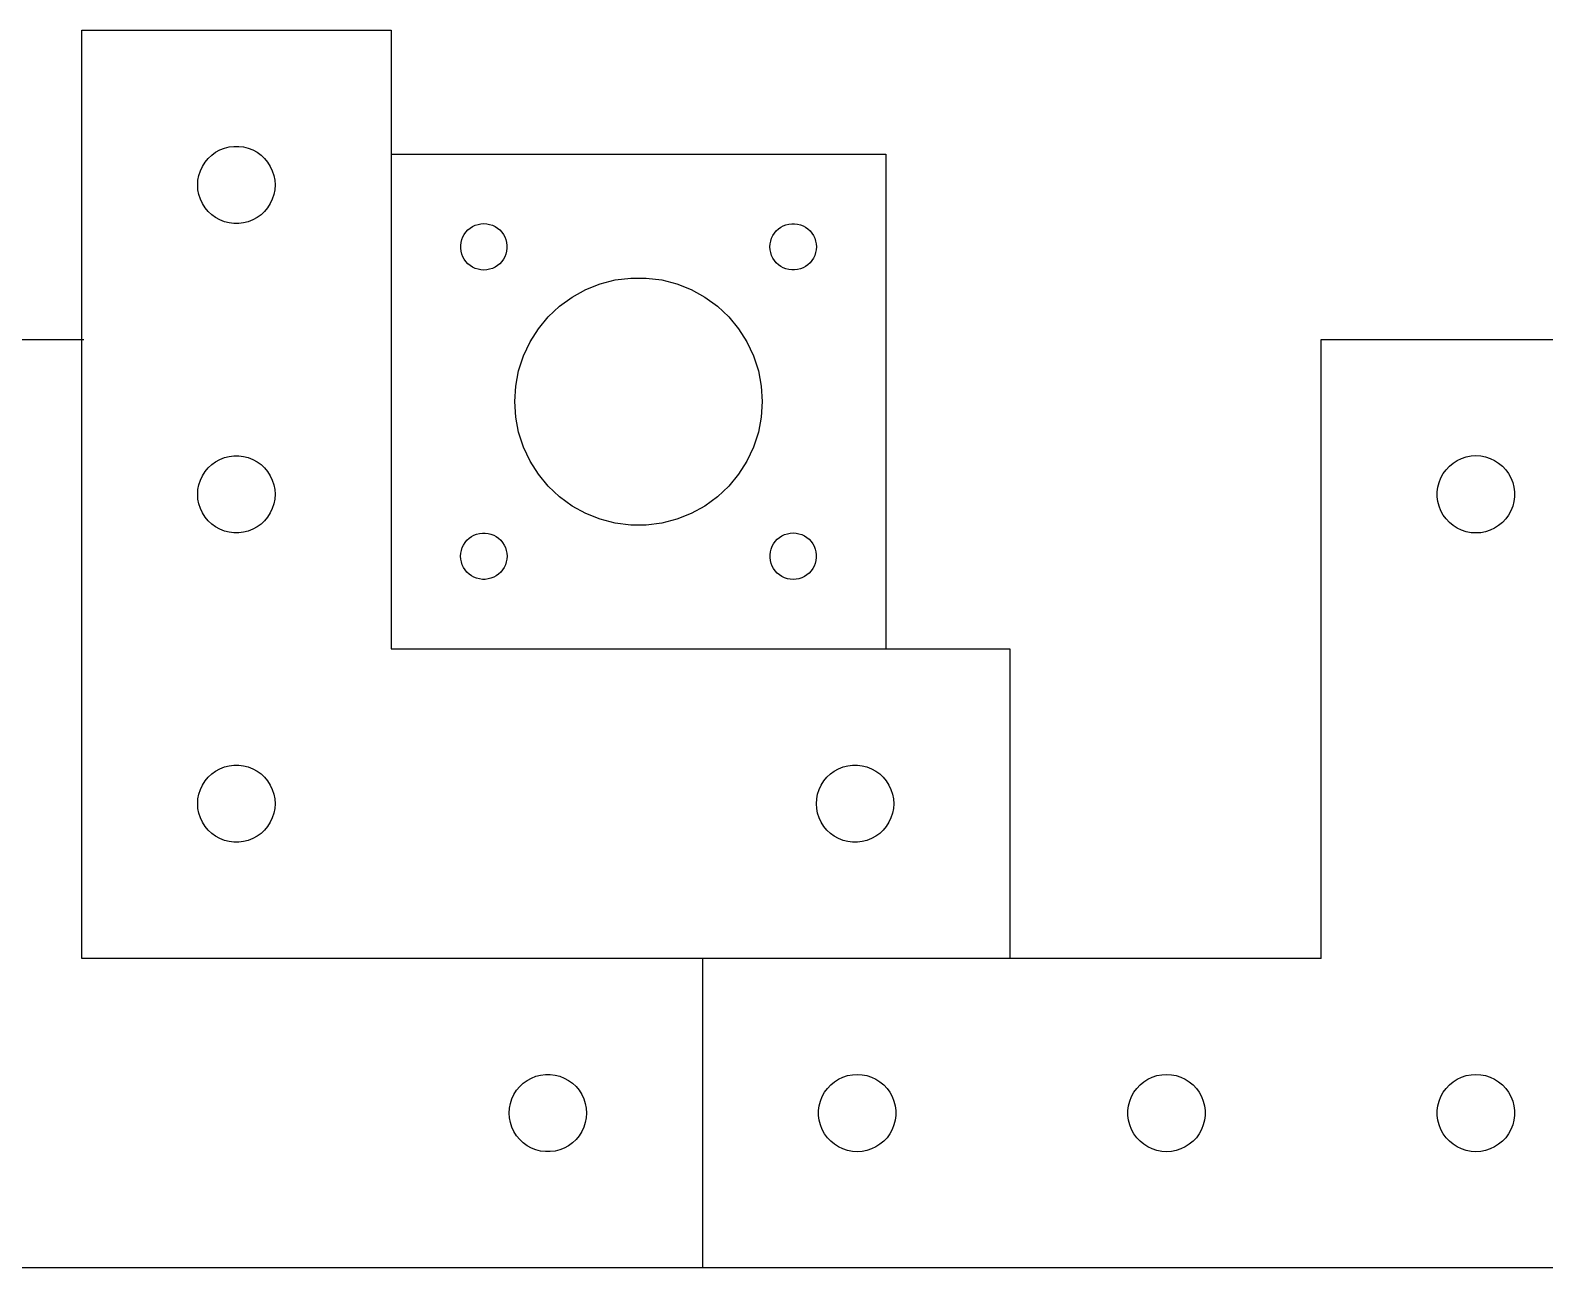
# Model space of a CAD drawing. Extents: x 0 to 499, y -2 to 80.
# Drawn here: x 137 to 234.9, y 0.1 to 80.1 of the extents above; entities that cross this region are included whole.
import ezdxf

# ---------------------------------------------------------------- set-up
doc = ezdxf.new("R2010")
doc.units = 0
doc.layers.add('LAYER_1', color=7, linetype='CONTINUOUS')

msp = doc.modelspace()

# ---------------------------------------------------------------- linework, layer by layer
at = {"layer": 'LAYER_1', "color": 7}
for p, q in [((140.282219, 20.141113), (140.282219, 80.141111)), ((140.282219, 80.141111), (160.282219, 80.141111)), ((160.282219, 80.141111), (160.282219, 40.141112)), ((149.218219, 72.403111), (149.509219, 72.51911)), ((149.509219, 72.51911), (149.814219, 72.597111)), ((149.814219, 72.597111), (150.125219, 72.636111)), ((150.125219, 72.636111), (150.439219, 72.636111)), ((150.439219, 72.636111), (150.750219, 72.597111)), ((150.750219, 72.597111), (151.055219, 72.51911)), ((151.055219, 72.51911), (151.346219, 72.403111)), ((148.091219, 71.345111), (148.259219, 71.610112)), ((148.259219, 71.610112), (148.460219, 71.852112)), ((148.460219, 71.852112), (148.688219, 72.067111)), ((148.688219, 72.067111), (148.942219, 72.252111)), ((148.942219, 72.252111), (149.218219, 72.403111)), ((151.346219, 72.403111), (151.622219, 72.252111)), ((151.622219, 72.252111), (151.876219, 72.067111)), ((151.876219, 72.067111), (152.104219, 71.852112)), ((152.104219, 71.852112), (152.305219, 71.610112)), ((152.305219, 71.610112), (152.473219, 71.345111)), ((160.282217, 72.141107), (192.282217, 72.141107)), ((192.282217, 72.141107), (192.282217, 40.141111)), ((147.802219, 70.45411), (147.861219, 70.763112)), ((147.861219, 70.763112), (147.958219, 71.061111)), ((147.958219, 71.061111), (148.091219, 71.345111)), ((152.473219, 71.345111), (152.606219, 71.061111)), ((152.606219, 71.061111), (152.703219, 70.763112)), ((152.703219, 70.763112), (152.762219, 70.45411)), ((147.802219, 69.82811), (147.782218, 70.141111)), ((147.782219, 70.141111), (147.80222, 70.45411)), ((147.861219, 69.51911), (147.802219, 69.82811)), ((147.958219, 69.221112), (147.861219, 69.51911)), ((152.703219, 69.51911), (152.606219, 69.221112)), ((152.762219, 69.82811), (152.703219, 69.51911)), ((152.782219, 70.141111), (152.762218, 69.82811)), ((152.762219, 70.45411), (152.78222, 70.141111)), ((148.091219, 68.937112), (147.958219, 69.221112)), ((148.259219, 68.672111), (148.091219, 68.937112)), ((148.460219, 68.430111), (148.259219, 68.672111)), ((152.305219, 68.672111), (152.104219, 68.430111)), ((152.473219, 68.937112), (152.305219, 68.672111)), ((152.606219, 69.221112), (152.473219, 68.937112)), ((148.688219, 68.215111), (148.460219, 68.430111)), ((148.942219, 68.030112), (148.688219, 68.215111)), ((149.218219, 67.879111), (148.942219, 68.030112)), ((149.509219, 67.763112), (149.218219, 67.879111)), ((149.814219, 67.685112), (149.509219, 67.763112)), ((150.125219, 67.646112), (149.814219, 67.685112)), ((150.439219, 67.646112), (150.125219, 67.646112)), ((150.750219, 67.685112), (150.439219, 67.646112)), ((151.055219, 67.763112), (150.750219, 67.685112)), ((151.346219, 67.879111), (151.055219, 67.763112)), ((151.622219, 68.030112), (151.346219, 67.879111)), ((151.876219, 68.215111), (151.622219, 68.030112)), ((152.104219, 68.430111), (151.876219, 68.215111)), ((165.730217, 67.536112), (165.909217, 67.594109)), ((165.909217, 67.594109), (166.094217, 67.629104)), ((166.094217, 67.629104), (166.282217, 67.64124)), ((166.282217, 67.641099), (166.470217, 67.628963)), ((166.470217, 67.629104), (166.655217, 67.594109)), ((166.655217, 67.594109), (166.834217, 67.536112)), ((185.643217, 67.498097), (185.818217, 67.568116)), ((185.818217, 67.568116), (186.001217, 67.614118)), ((186.001217, 67.614118), (186.188217, 67.638107)), ((186.188217, 67.638107), (186.376217, 67.638107)), ((186.376217, 67.638107), (186.563217, 67.614118)), ((186.563217, 67.614118), (186.746217, 67.568116)), ((186.746217, 67.568116), (186.921217, 67.498097)), ((164.809217, 66.422096), (164.855217, 66.605117)), ((164.855217, 66.605117), (164.925217, 66.780095)), ((164.925217, 66.780095), (165.016217, 66.945111)), ((165.016217, 66.945111), (165.126217, 67.097115)), ((165.126217, 67.097115), (165.255217, 67.234106)), ((165.255217, 67.234106), (165.400217, 67.355095)), ((165.400217, 67.355095), (165.559217, 67.455114)), ((165.559217, 67.455114), (165.730217, 67.536112)), ((166.834217, 67.536112), (167.005217, 67.455114)), ((167.005217, 67.455114), (167.164217, 67.355095)), ((167.164217, 67.355095), (167.309217, 67.234106)), ((167.309217, 67.234106), (167.438217, 67.097115)), ((167.438217, 67.097115), (167.548217, 66.945111)), ((167.548217, 66.945111), (167.639217, 66.780095)), ((167.639217, 66.780095), (167.709217, 66.605117)), ((167.709217, 66.605117), (167.755217, 66.422096)), ((184.829217, 66.514101), (184.887217, 66.693114)), ((184.887217, 66.693114), (184.968217, 66.864113)), ((184.968217, 66.864113), (185.068217, 67.023117)), ((185.068217, 67.023117), (185.189217, 67.168094)), ((185.189217, 67.168094), (185.326217, 67.297098)), ((185.326217, 67.297098), (185.478217, 67.407108)), ((185.478217, 67.407108), (185.643217, 67.498097)), ((186.921217, 67.498097), (187.086217, 67.407108)), ((187.086217, 67.407108), (187.238217, 67.297098)), ((187.238217, 67.297098), (187.375217, 67.168094)), ((187.375217, 67.168094), (187.496217, 67.023117)), ((187.496217, 67.023117), (187.596217, 66.864113)), ((187.596217, 66.864113), (187.677217, 66.693114)), ((187.677217, 66.693114), (187.735217, 66.514101)), ((164.785217, 66.235096), (164.809217, 66.422096)), ((164.785217, 66.047108), (164.785217, 66.235096)), ((164.809217, 65.860107), (164.785217, 66.047108)), ((164.855217, 65.677114), (164.809217, 65.860107)), ((164.925217, 65.502108), (164.855217, 65.677114)), ((167.709217, 65.677114), (167.639217, 65.502108)), ((167.755217, 65.860107), (167.709217, 65.677114)), ((167.755217, 66.422096), (167.779217, 66.235096)), ((167.779217, 66.047108), (167.755217, 65.860107)), ((167.779217, 66.235096), (167.779217, 66.047108)), ((184.782217, 66.141116), (184.794217, 66.329104)), ((184.794217, 65.953099), (184.782217, 66.141116)), ((184.794217, 66.329104), (184.829217, 66.514101)), ((184.829217, 65.768103), (184.794217, 65.953099)), ((184.887217, 65.589117), (184.829217, 65.768103)), ((187.735217, 65.768103), (187.677217, 65.589117)), ((187.735217, 66.514101), (187.770217, 66.329104)), ((187.770217, 65.953099), (187.735217, 65.768103)), ((187.770217, 66.329104), (187.782217, 66.141116)), ((187.782217, 66.141116), (187.770217, 65.953099)), ((165.016217, 65.337093), (164.925217, 65.502108)), ((165.126217, 65.185116), (165.016217, 65.337093)), ((165.255217, 65.048097), (165.126217, 65.185116)), ((165.400217, 64.927109), (165.255217, 65.048097)), ((165.559217, 64.827117), (165.400217, 64.927109)), ((165.730217, 64.74612), (165.559217, 64.827117)), ((165.909217, 64.688095), (165.730217, 64.74612)), ((166.094217, 64.653099), (165.909217, 64.688095)), ((166.282217, 64.641105), (166.094217, 64.65324)), ((166.470217, 64.653099), (166.282217, 64.640964)), ((166.655217, 64.688095), (166.470217, 64.653099)), ((166.834217, 64.74612), (166.655217, 64.688095)), ((167.005217, 64.827117), (166.834217, 64.74612)), ((167.164217, 64.927109), (167.005217, 64.827117)), ((167.309217, 65.048097), (167.164217, 64.927109)), ((167.438217, 65.185116), (167.309217, 65.048097)), ((167.548217, 65.337093), (167.438217, 65.185116)), ((167.639217, 65.502108), (167.548217, 65.337093)), ((184.968217, 65.418119), (184.887217, 65.589117)), ((185.068217, 65.259115), (184.968217, 65.418119)), ((185.189217, 65.114109), (185.068217, 65.259115)), ((185.326217, 64.985105), (185.189217, 65.114109)), ((185.478217, 64.875095), (185.326217, 64.985105)), ((185.643217, 64.784107), (185.478217, 64.875095)), ((185.818217, 64.714116), (185.643217, 64.784107)), ((186.001217, 64.668113), (185.818217, 64.714116)), ((186.188217, 64.644096), (186.001217, 64.668085)), ((186.376217, 64.644096), (186.188217, 64.644096)), ((186.563217, 64.668113), (186.376217, 64.644125)), ((186.746217, 64.714116), (186.563217, 64.668113)), ((186.921217, 64.784107), (186.746217, 64.714116)), ((187.086217, 64.875095), (186.921217, 64.784107)), ((187.238217, 64.985105), (187.086217, 64.875095)), ((187.375217, 65.114109), (187.238217, 64.985105)), ((187.496217, 65.259115), (187.375217, 65.114109)), ((187.596217, 65.418119), (187.496217, 65.259115)), ((187.677217, 65.589117), (187.596217, 65.418119)), ((172.876217, 63.380108), (173.810217, 63.749113)), ((173.810217, 63.749113), (174.783217, 63.999106)), ((174.783217, 63.999106), (175.780217, 64.125118)), ((175.780217, 64.125118), (176.784217, 64.125118)), ((176.784217, 64.125118), (177.781217, 63.999106)), ((177.781217, 63.999106), (178.754217, 63.749113)), ((178.754217, 63.749113), (179.688217, 63.380108)), ((171.183217, 62.305095), (171.995217, 62.896097)), ((171.995217, 62.896097), (172.876217, 63.380108)), ((179.688217, 63.380108), (180.569217, 62.896097)), ((180.569217, 62.896097), (181.381217, 62.305095)), ((170.450217, 61.617094), (171.183217, 62.305095)), ((181.381217, 62.305095), (182.114217, 61.617094)), ((169.272217, 59.995106), (169.810217, 60.843099)), ((169.810217, 60.843099), (170.450217, 61.617094)), ((182.114217, 61.617094), (182.754217, 60.843099)), ((182.754217, 60.843099), (183.292217, 59.995106)), ((100.141109, 60.141111), (140.42333, 60.141111)), ((168.844217, 59.086097), (169.272217, 59.995106)), ((183.292217, 59.995106), (183.720217, 59.086097)), ((220.423328, 20.141113), (220.423328, 60.141111)), ((220.423328, 60.141111), (240.423327, 60.141111)), ((168.533217, 58.131113), (168.844217, 59.086097)), ((183.720217, 59.086097), (184.031217, 58.131113)), ((168.345217, 57.144097), (168.533217, 58.131113)), ((184.031217, 58.131113), (184.219217, 57.144097)), ((168.282217, 56.141108), (168.345217, 57.144097)), ((184.219217, 57.144097), (184.282217, 56.141108)), ((168.345217, 55.138118), (168.282217, 56.141108)), ((184.282217, 56.141108), (184.219217, 55.138118)), ((168.533217, 54.151102), (168.345217, 55.138118)), ((184.219217, 55.138118), (184.031217, 54.151102)), ((168.844217, 53.196119), (168.533217, 54.151102)), ((184.031217, 54.151102), (183.720217, 53.196119)), ((169.272217, 52.287109), (168.844217, 53.196119)), ((183.720217, 53.196119), (183.292217, 52.287109)), ((148.460219, 51.852112), (148.688219, 52.067112)), ((148.688219, 52.067112), (148.942219, 52.252111)), ((148.942219, 52.252111), (149.218219, 52.403112)), ((149.218219, 52.403112), (149.509219, 52.519111)), ((149.509219, 52.519111), (149.814219, 52.597111)), ((149.814219, 52.597111), (150.125219, 52.636111)), ((150.125219, 52.636111), (150.439219, 52.636111)), ((150.439219, 52.636111), (150.750219, 52.597111)), ((150.750219, 52.597111), (151.055219, 52.519111)), ((151.055219, 52.519111), (151.346219, 52.403112)), ((151.346219, 52.403112), (151.622219, 52.252111)), ((151.622219, 52.252111), (151.876219, 52.067112)), ((151.876219, 52.067112), (152.104219, 51.852112)), ((169.810217, 51.439116), (169.272217, 52.287109)), ((183.292217, 52.287109), (182.754217, 51.439116)), ((228.497322, 51.735114), (228.712319, 51.963112)), ((228.712319, 51.963112), (228.954324, 52.164111)), ((228.954324, 52.164111), (229.219331, 52.332112)), ((229.219331, 52.332112), (229.503331, 52.465112)), ((229.503331, 52.465112), (229.80133, 52.562112)), ((229.80133, 52.562112), (230.110335, 52.621114)), ((230.110335, 52.621114), (230.423319, 52.641123)), ((230.423319, 52.641112), (230.736332, 52.621102)), ((230.736332, 52.621114), (231.045337, 52.562112)), ((231.045337, 52.562112), (231.343335, 52.465112)), ((231.343335, 52.465112), (231.627336, 52.332112)), ((231.627336, 52.332112), (231.892342, 52.164111)), ((231.892342, 52.164111), (232.13432, 51.963112)), ((232.13432, 51.963112), (232.349317, 51.735114)), ((147.861219, 50.763113), (147.958219, 51.061111)), ((147.958219, 51.061111), (148.091219, 51.345111)), ((148.091219, 51.345111), (148.259219, 51.610112)), ((148.259219, 51.610112), (148.460219, 51.852112)), ((152.104219, 51.852112), (152.305219, 51.610112)), ((152.305219, 51.610112), (152.473219, 51.345111)), ((152.473219, 51.345111), (152.606219, 51.061111)), ((152.606219, 51.061111), (152.703219, 50.763113)), ((170.450217, 50.665093), (169.810217, 51.439116)), ((182.754217, 51.439116), (182.114217, 50.665093)), ((228.045315, 50.914112), (228.161336, 51.205112)), ((228.161336, 51.205112), (228.312325, 51.481114)), ((228.312325, 51.481114), (228.497322, 51.735114)), ((232.349317, 51.735114), (232.534341, 51.481114)), ((232.534341, 51.481114), (232.68533, 51.205112)), ((232.68533, 51.205112), (232.801324, 50.914112)), ((147.802219, 49.82811), (147.782218, 50.141112)), ((147.782219, 50.141112), (147.80222, 50.45411)), ((147.802219, 50.45411), (147.861219, 50.763113)), ((152.703219, 50.763113), (152.762219, 50.45411)), ((152.782219, 50.141112), (152.762218, 49.82811)), ((152.762219, 50.45411), (152.78222, 50.141112)), ((171.183217, 49.977092), (170.450217, 50.665093)), ((171.995217, 49.386119), (171.183217, 49.977092)), ((181.381217, 49.977092), (180.569217, 49.386119)), ((182.114217, 50.665093), (181.381217, 49.977092)), ((227.928334, 50.298111), (227.967337, 50.609112)), ((227.928334, 49.984111), (227.928334, 50.298111)), ((227.967337, 49.673113), (227.928334, 49.984111)), ((227.967337, 50.609112), (228.045315, 50.914112)), ((232.801324, 50.914112), (232.87933, 50.609112)), ((232.87933, 50.609112), (232.918333, 50.298111)), ((232.918333, 49.984111), (232.87933, 49.673113)), ((232.918333, 50.298111), (232.918333, 49.984111)), ((147.861219, 49.519111), (147.802219, 49.82811)), ((147.958219, 49.22111), (147.861219, 49.519111)), ((148.091219, 48.937112), (147.958219, 49.22111)), ((152.606219, 49.22111), (152.473219, 48.937112)), ((152.703219, 49.519111), (152.606219, 49.22111)), ((152.762219, 49.82811), (152.703219, 49.519111)), ((172.876217, 48.902108), (171.995217, 49.386119)), ((180.569217, 49.386119), (179.688217, 48.902108)), ((228.045315, 49.368113), (227.967337, 49.673113)), ((228.161336, 49.077114), (228.045315, 49.368113)), ((228.312325, 48.801112), (228.161336, 49.077114)), ((232.68533, 49.077114), (232.534341, 48.801112)), ((232.801324, 49.368113), (232.68533, 49.077114)), ((232.87933, 49.673113), (232.801324, 49.368113)), ((148.259219, 48.672111), (148.091219, 48.937112)), ((148.460219, 48.430111), (148.259219, 48.672111)), ((148.688219, 48.215112), (148.460219, 48.430111)), ((148.942219, 48.030112), (148.688219, 48.215112)), ((149.218219, 47.879112), (148.942219, 48.030112)), ((151.622219, 48.030112), (151.346219, 47.879112)), ((151.876219, 48.215112), (151.622219, 48.030112)), ((152.104219, 48.430111), (151.876219, 48.215112)), ((152.305219, 48.672111), (152.104219, 48.430111)), ((152.473219, 48.937112), (152.305219, 48.672111)), ((173.810217, 48.533102), (172.876217, 48.902108)), ((174.783217, 48.28311), (173.810217, 48.533102)), ((175.780217, 48.157097), (174.783217, 48.28311)), ((176.784217, 48.157097), (175.780217, 48.157097)), ((177.781217, 48.28311), (176.784217, 48.157097)), ((178.754217, 48.533102), (177.781217, 48.28311)), ((179.688217, 48.902108), (178.754217, 48.533102)), ((228.497322, 48.547112), (228.312325, 48.801112)), ((228.712319, 48.319113), (228.497322, 48.547112)), ((228.954324, 48.118111), (228.712319, 48.319113)), ((229.219331, 47.950113), (228.954324, 48.118111)), ((231.892342, 48.118111), (231.627336, 47.950113)), ((232.13432, 48.319113), (231.892342, 48.118111)), ((232.349317, 48.547112), (232.13432, 48.319113)), ((232.534341, 48.801112), (232.349317, 48.547112)), ((149.509219, 47.76311), (149.218219, 47.879112)), ((149.814219, 47.685112), (149.509219, 47.76311)), ((150.125219, 47.646112), (149.814219, 47.685112)), ((150.439219, 47.646112), (150.125219, 47.646112)), ((150.750219, 47.685112), (150.439219, 47.646112)), ((151.055219, 47.76311), (150.750219, 47.685112)), ((151.346219, 47.879112), (151.055219, 47.76311)), ((164.968217, 46.864096), (165.068217, 47.0231)), ((165.068217, 47.0231), (165.189217, 47.168106)), ((165.189217, 47.168106), (165.326217, 47.29711)), ((165.326217, 47.29711), (165.478217, 47.40712)), ((165.478217, 47.40712), (165.643217, 47.498109)), ((165.643217, 47.498109), (165.818217, 47.5681)), ((165.818217, 47.5681), (166.001217, 47.614102)), ((166.001217, 47.614102), (166.188217, 47.638091)), ((166.188217, 47.638119), (166.376217, 47.638119)), ((166.376217, 47.638119), (166.563217, 47.61413)), ((166.563217, 47.614102), (166.746217, 47.5681)), ((166.746217, 47.5681), (166.921217, 47.498109)), ((166.921217, 47.498109), (167.086217, 47.40712)), ((167.086217, 47.40712), (167.238217, 47.29711)), ((167.238217, 47.29711), (167.375217, 47.168106)), ((167.375217, 47.168106), (167.496217, 47.0231)), ((167.496217, 47.0231), (167.596217, 46.864096)), ((185.016217, 46.945094), (185.126217, 47.097099)), ((185.126217, 47.097099), (185.255217, 47.234118)), ((185.255217, 47.234118), (185.400217, 47.355107)), ((185.400217, 47.355107), (185.559217, 47.455098)), ((185.559217, 47.455098), (185.730217, 47.536096)), ((185.730217, 47.536096), (185.909217, 47.594092)), ((185.909217, 47.594092), (186.094217, 47.629116)), ((186.094217, 47.629116), (186.282217, 47.641252)), ((186.282217, 47.641111), (186.470217, 47.628975)), ((186.470217, 47.629116), (186.655217, 47.594092)), ((186.655217, 47.594092), (186.834217, 47.536096)), ((186.834217, 47.536096), (187.005217, 47.455098)), ((187.005217, 47.455098), (187.164217, 47.355107)), ((187.164217, 47.355107), (187.309217, 47.234118)), ((187.309217, 47.234118), (187.438217, 47.097099)), ((187.438217, 47.097099), (187.548217, 46.945094)), ((229.503331, 47.817113), (229.219331, 47.950113)), ((229.80133, 47.720113), (229.503331, 47.817113)), ((230.110335, 47.661112), (229.80133, 47.720113)), ((230.423319, 47.641113), (230.110335, 47.661123)), ((230.736332, 47.661112), (230.423319, 47.641102)), ((231.045337, 47.720113), (230.736332, 47.661112)), ((231.343335, 47.817113), (231.045337, 47.720113)), ((231.627336, 47.950113), (231.343335, 47.817113)), ((164.782217, 46.141099), (164.794218, 46.329116)), ((164.794217, 45.953111), (164.782217, 46.141099)), ((164.794217, 46.329116), (164.829217, 46.514113)), ((164.829217, 46.514113), (164.887217, 46.693098)), ((164.887217, 46.693098), (164.968217, 46.864096)), ((167.596217, 46.864096), (167.677217, 46.693098)), ((167.677217, 46.693098), (167.735217, 46.514113)), ((167.735217, 46.514113), (167.770217, 46.329116)), ((167.770217, 46.329116), (167.782217, 46.141099)), ((167.782217, 46.141099), (167.770217, 45.953111)), ((184.785217, 46.235108), (184.809217, 46.422108)), ((184.785217, 46.047119), (184.785217, 46.235108)), ((184.809217, 45.860119), (184.785217, 46.047119)), ((184.809217, 46.422108), (184.855217, 46.605101)), ((184.855217, 46.605101), (184.925217, 46.780107)), ((184.925217, 46.780107), (185.016217, 46.945094)), ((187.548217, 46.945094), (187.639217, 46.780107)), ((187.639217, 46.780107), (187.709217, 46.605101)), ((187.709217, 46.605101), (187.755217, 46.422108)), ((187.755217, 46.422108), (187.779217, 46.235108)), ((187.779217, 46.047119), (187.755217, 45.860119)), ((187.779217, 46.235108), (187.779217, 46.047119)), ((164.829217, 45.768115), (164.794217, 45.953111)), ((164.887217, 45.589101), (164.829217, 45.768115)), ((164.968217, 45.418103), (164.887217, 45.589101)), ((165.068217, 45.259099), (164.968217, 45.418103)), ((165.189217, 45.114093), (165.068217, 45.259099)), ((165.326217, 44.985117), (165.189217, 45.114093)), ((167.375217, 45.114093), (167.238217, 44.985117)), ((167.496217, 45.259099), (167.375217, 45.114093)), ((167.596217, 45.418103), (167.496217, 45.259099)), ((167.677217, 45.589101), (167.596217, 45.418103)), ((167.735217, 45.768115), (167.677217, 45.589101)), ((167.770217, 45.953111), (167.735217, 45.768115)), ((184.855217, 45.677098), (184.809217, 45.860119)), ((184.925217, 45.50212), (184.855217, 45.677098)), ((185.016217, 45.337105), (184.925217, 45.50212)), ((185.126217, 45.1851), (185.016217, 45.337105)), ((185.255217, 45.048109), (185.126217, 45.1851)), ((185.400217, 44.927092), (185.255217, 45.048109)), ((187.309217, 45.048109), (187.164217, 44.927092)), ((187.438217, 45.1851), (187.309217, 45.048109)), ((187.548217, 45.337105), (187.438217, 45.1851)), ((187.639217, 45.50212), (187.548217, 45.337105)), ((187.709217, 45.677098), (187.639217, 45.50212)), ((187.755217, 45.860119), (187.709217, 45.677098)), ((165.478217, 44.875107), (165.326217, 44.985117)), ((165.643217, 44.784119), (165.478217, 44.875107)), ((165.818217, 44.714099), (165.643217, 44.784119)), ((166.001217, 44.668097), (165.818217, 44.714099)), ((166.188217, 44.644108), (166.001217, 44.668097)), ((166.376217, 44.644108), (166.188217, 44.644108)), ((166.563217, 44.668097), (166.376217, 44.644108)), ((166.746217, 44.714099), (166.563217, 44.668097)), ((166.921217, 44.784119), (166.746217, 44.714099)), ((167.086217, 44.875107), (166.921217, 44.784119)), ((167.238217, 44.985117), (167.086217, 44.875107)), ((185.559217, 44.827101), (185.400217, 44.927092)), ((185.730217, 44.746103), (185.559217, 44.827101)), ((185.909217, 44.688107), (185.730217, 44.746103)), ((186.094217, 44.653111), (185.909217, 44.688107)), ((186.282217, 44.641117), (186.094217, 44.653252)), ((186.470217, 44.653111), (186.282217, 44.640975)), ((186.655217, 44.688107), (186.470217, 44.653111)), ((186.834217, 44.746103), (186.655217, 44.688107)), ((187.005217, 44.827101), (186.834217, 44.746103)), ((187.164217, 44.927092), (187.005217, 44.827101)), ((160.282219, 40.141112), (200.282217, 40.141112)), ((200.282217, 40.141112), (200.282217, 20.141113)), ((148.942219, 32.252115), (149.218219, 32.403104)), ((149.218219, 32.403104), (149.509219, 32.519125)), ((149.509219, 32.519125), (149.814219, 32.597103)), ((149.814219, 32.597103), (150.125219, 32.636106)), ((150.125219, 32.636106), (150.439219, 32.636106)), ((150.439219, 32.636106), (150.750219, 32.597103)), ((150.750219, 32.597103), (151.055219, 32.519125)), ((151.055219, 32.519125), (151.346219, 32.403104)), ((151.346219, 32.403104), (151.622219, 32.252115)), ((188.942218, 32.252115), (189.21822, 32.403104)), ((189.21822, 32.403104), (189.509219, 32.519125)), ((189.509219, 32.519125), (189.81422, 32.597103)), ((189.81422, 32.597103), (190.125217, 32.636106)), ((190.125217, 32.636106), (190.439218, 32.636106)), ((190.439218, 32.636106), (190.750218, 32.597103)), ((190.750218, 32.597103), (191.055219, 32.519125)), ((191.055219, 32.519125), (191.346218, 32.403104)), ((191.346218, 32.403104), (191.62222, 32.252115)), ((147.958219, 31.061109), (148.091219, 31.345109)), ((148.091219, 31.345109), (148.259219, 31.610116)), ((148.259219, 31.610116), (148.460219, 31.852121)), ((148.460219, 31.852121), (148.688219, 32.067118)), ((148.688219, 32.067118), (148.942219, 32.252115)), ((151.622219, 32.252115), (151.876219, 32.067118)), ((151.876219, 32.067118), (152.104219, 31.852121)), ((152.104219, 31.852121), (152.305219, 31.610116)), ((152.305219, 31.610116), (152.473219, 31.345109)), ((152.473219, 31.345109), (152.606219, 31.061109)), ((187.958219, 31.061109), (188.091219, 31.345109)), ((188.091219, 31.345109), (188.259218, 31.610116)), ((188.259218, 31.610116), (188.460219, 31.852121)), ((188.460219, 31.852121), (188.688218, 32.067118)), ((188.688218, 32.067118), (188.942218, 32.252115)), ((191.62222, 32.252115), (191.87622, 32.067118)), ((191.87622, 32.067118), (192.104219, 31.852121)), ((192.104219, 31.852121), (192.305218, 31.610116)), ((192.305218, 31.610116), (192.473219, 31.345109)), ((192.473219, 31.345109), (192.606219, 31.061109)), ((147.782219, 30.141121), (147.80222, 30.454105)), ((147.802219, 30.454105), (147.861219, 30.76311)), ((147.861219, 30.76311), (147.958219, 31.061109)), ((152.606219, 31.061109), (152.703219, 30.76311)), ((152.703219, 30.76311), (152.762219, 30.454105)), ((152.762219, 30.454105), (152.78222, 30.141121)), ((187.78222, 30.141121), (187.802229, 30.454105)), ((187.802218, 30.454105), (187.861219, 30.76311)), ((187.861219, 30.76311), (187.958219, 31.061109)), ((192.606219, 31.061109), (192.703219, 30.76311)), ((192.703219, 30.76311), (192.76222, 30.454105)), ((192.76222, 30.454105), (192.78223, 30.141121)), ((147.802219, 29.828108), (147.782218, 30.141121)), ((147.861219, 29.519103), (147.802219, 29.828108)), ((147.958219, 29.221105), (147.861219, 29.519103)), ((152.703219, 29.519103), (152.606219, 29.221105)), ((152.762219, 29.828108), (152.703219, 29.519103)), ((152.782219, 30.141121), (152.762218, 29.828108)), ((187.802218, 29.828108), (187.782208, 30.141121)), ((187.861219, 29.519103), (187.802218, 29.828108)), ((187.958219, 29.221105), (187.861219, 29.519103)), ((192.703219, 29.519103), (192.606219, 29.221105)), ((192.76222, 29.828108), (192.703219, 29.519103)), ((192.782218, 30.141121), (192.762209, 29.828108)), ((148.091219, 28.937104), (147.958219, 29.221105)), ((148.259219, 28.672098), (148.091219, 28.937104)), ((148.460219, 28.43012), (148.259219, 28.672098)), ((148.688219, 28.215123), (148.460219, 28.43012)), ((152.104219, 28.43012), (151.876219, 28.215123)), ((152.305219, 28.672098), (152.104219, 28.43012)), ((152.473219, 28.937104), (152.305219, 28.672098)), ((152.606219, 29.221105), (152.473219, 28.937104)), ((188.091219, 28.937104), (187.958219, 29.221105)), ((188.259218, 28.672098), (188.091219, 28.937104)), ((188.460219, 28.43012), (188.259218, 28.672098)), ((188.688218, 28.215123), (188.460219, 28.43012)), ((192.104219, 28.43012), (191.87622, 28.215123)), ((192.305218, 28.672098), (192.104219, 28.43012)), ((192.473219, 28.937104), (192.305218, 28.672098)), ((192.606219, 29.221105), (192.473219, 28.937104)), ((148.942219, 28.030099), (148.688219, 28.215123)), ((149.218219, 27.87911), (148.942219, 28.030099)), ((149.509219, 27.763116), (149.218219, 27.87911)), ((149.814219, 27.68511), (149.509219, 27.763116)), ((150.125219, 27.646107), (149.814219, 27.68511)), ((150.439219, 27.646107), (150.125219, 27.646107)), ((150.750219, 27.68511), (150.439219, 27.646107)), ((151.055219, 27.763116), (150.750219, 27.68511)), ((151.346219, 27.87911), (151.055219, 27.763116)), ((151.622219, 28.030099), (151.346219, 27.87911)), ((151.876219, 28.215123), (151.622219, 28.030099)), ((188.942218, 28.030099), (188.688218, 28.215123)), ((189.21822, 27.87911), (188.942218, 28.030099)), ((189.509219, 27.763116), (189.21822, 27.87911)), ((189.81422, 27.68511), (189.509219, 27.763116)), ((190.125217, 27.646107), (189.81422, 27.68511)), ((190.439218, 27.646107), (190.125217, 27.646107)), ((190.750218, 27.68511), (190.439218, 27.646107)), ((191.055219, 27.763116), (190.750218, 27.68511)), ((191.346218, 27.87911), (191.055219, 27.763116)), ((191.62222, 28.030099), (191.346218, 27.87911)), ((191.87622, 28.215123), (191.62222, 28.030099)), ((220.423328, 20.141113), (140.282219, 20.141113)), ((180.423329, 20.141112), (180.423329, 0.141112)), ((168.400329, 11.610116), (168.601331, 11.852121)), ((168.601331, 11.852121), (168.82933, 12.067118)), ((168.82933, 12.067118), (169.08333, 12.252115)), ((169.08333, 12.252115), (169.359332, 12.403104)), ((169.359332, 12.403104), (169.650331, 12.519125)), ((169.650331, 12.519125), (169.955331, 12.597103)), ((169.955331, 12.597103), (170.266329, 12.636106)), ((170.266329, 12.636106), (170.580329, 12.636106)), ((170.580329, 12.636106), (170.89133, 12.597103)), ((170.89133, 12.597103), (171.19633, 12.519125)), ((171.19633, 12.519125), (171.48733, 12.403104)), ((171.48733, 12.403104), (171.763332, 12.252115)), ((171.763332, 12.252115), (172.017332, 12.067118)), ((172.017332, 12.067118), (172.24533, 11.852121)), ((172.24533, 11.852121), (172.446329, 11.610116)), ((188.497329, 11.735112), (188.712328, 11.963112)), ((188.712328, 11.963112), (188.954328, 12.164112)), ((188.954328, 12.164112), (189.219329, 12.332113)), ((189.219329, 12.332113), (189.503329, 12.465113)), ((189.503329, 12.465113), (189.801328, 12.562112)), ((189.801328, 12.562112), (190.11033, 12.621112)), ((190.11033, 12.621112), (190.423329, 12.641113)), ((190.423329, 12.641113), (190.73633, 12.621111)), ((190.73633, 12.621112), (191.04533, 12.562112)), ((191.04533, 12.562112), (191.343328, 12.465113)), ((191.343328, 12.465113), (191.627328, 12.332113)), ((191.627328, 12.332113), (191.892329, 12.164112)), ((191.892329, 12.164112), (192.134329, 11.963112)), ((192.134329, 11.963112), (192.349329, 11.735112)), ((208.497328, 11.735112), (208.712328, 11.963112)), ((208.712328, 11.963112), (208.954328, 12.164112)), ((208.954328, 12.164112), (209.219329, 12.332113)), ((209.219329, 12.332113), (209.503329, 12.465113)), ((209.503329, 12.465113), (209.801327, 12.562112)), ((209.801327, 12.562112), (210.11033, 12.621112)), ((210.11033, 12.621112), (210.423328, 12.641113)), ((210.423328, 12.641113), (210.73633, 12.621111)), ((210.73633, 12.621112), (211.045329, 12.562112)), ((211.045329, 12.562112), (211.34333, 12.465113)), ((211.34333, 12.465113), (211.627328, 12.332113)), ((211.627328, 12.332113), (211.892329, 12.164112)), ((211.892329, 12.164112), (212.134329, 11.963112)), ((212.134329, 11.963112), (212.349328, 11.735112)), ((228.497322, 11.735112), (228.712319, 11.963112)), ((228.712319, 11.963112), (228.954324, 12.164112)), ((228.954324, 12.164112), (229.219331, 12.332113)), ((229.219331, 12.332113), (229.503331, 12.465113)), ((229.503331, 12.465113), (229.80133, 12.562112)), ((229.80133, 12.562112), (230.110335, 12.621112)), ((230.110335, 12.621112), (230.423319, 12.641113)), ((230.423319, 12.641113), (230.736332, 12.621111)), ((230.736332, 12.621112), (231.045337, 12.562112)), ((231.045337, 12.562112), (231.343335, 12.465113)), ((231.343335, 12.465113), (231.627336, 12.332113)), ((231.627336, 12.332113), (231.892342, 12.164112)), ((231.892342, 12.164112), (232.13432, 11.963112)), ((232.13432, 11.963112), (232.349317, 11.735112)), ((168.002331, 10.76311), (168.099331, 11.061109)), ((168.099331, 11.061109), (168.232331, 11.345109)), ((168.232331, 11.345109), (168.400329, 11.610116)), ((172.446329, 11.610116), (172.61433, 11.345109)), ((172.61433, 11.345109), (172.74733, 11.061109)), ((172.74733, 11.061109), (172.84433, 10.76311)), ((187.967329, 10.609113), (188.04533, 10.914112)), ((188.04533, 10.914112), (188.161329, 11.205113)), ((188.161329, 11.205113), (188.312329, 11.481112)), ((188.312329, 11.481112), (188.497329, 11.735112)), ((192.349329, 11.735112), (192.534328, 11.481112)), ((192.534328, 11.481112), (192.685329, 11.205113)), ((192.685329, 11.205113), (192.801327, 10.914112)), ((192.801327, 10.914112), (192.879328, 10.609113)), ((207.967329, 10.609113), (208.045329, 10.914112)), ((208.045329, 10.914112), (208.161328, 11.205113)), ((208.161328, 11.205113), (208.312329, 11.481112)), ((208.312329, 11.481112), (208.497328, 11.735112)), ((212.349328, 11.735112), (212.534328, 11.481112)), ((212.534328, 11.481112), (212.685328, 11.205113)), ((212.685328, 11.205113), (212.80133, 10.914112)), ((212.80133, 10.914112), (212.879328, 10.609113)), ((227.967337, 10.609113), (228.045315, 10.914112)), ((228.045315, 10.914112), (228.161336, 11.205113)), ((228.161336, 11.205113), (228.312325, 11.481112)), ((228.312325, 11.481112), (228.497322, 11.735112)), ((232.349317, 11.735112), (232.534341, 11.481112)), ((232.534341, 11.481112), (232.68533, 11.205113)), ((232.68533, 11.205113), (232.801324, 10.914112)), ((232.801324, 10.914112), (232.87933, 10.609113)), ((167.94333, 9.828108), (167.92332, 10.141121)), ((167.923331, 10.141121), (167.943341, 10.454105)), ((167.94333, 10.454105), (168.002331, 10.76311)), ((168.002331, 9.519103), (167.94333, 9.828108)), ((172.84433, 10.76311), (172.903332, 10.454105)), ((172.903332, 9.828108), (172.84433, 9.519103)), ((172.92333, 10.141121), (172.90332, 9.828108)), ((172.903332, 10.454105), (172.923341, 10.141121)), ((187.928329, 10.298112), (187.967329, 10.609113)), ((187.928329, 9.984113), (187.928329, 10.298112)), ((187.967329, 9.673112), (187.928329, 9.984113)), ((192.879328, 10.609113), (192.918328, 10.298112)), ((192.918328, 9.984113), (192.879328, 9.673112)), ((192.918328, 10.298112), (192.918328, 9.984113)), ((207.928329, 10.298112), (207.967329, 10.609113)), ((207.928329, 9.984113), (207.928329, 10.298112)), ((207.967329, 9.673112), (207.928329, 9.984113)), ((212.879328, 10.609113), (212.918328, 10.298112)), ((212.918328, 9.984113), (212.879328, 9.673112)), ((212.918328, 10.298112), (212.918328, 9.984113)), ((227.928334, 10.298112), (227.967337, 10.609113)), ((227.928334, 9.984113), (227.928334, 10.298112)), ((227.967337, 9.673112), (227.928334, 9.984113)), ((232.87933, 10.609113), (232.918333, 10.298112)), ((232.918333, 9.984113), (232.87933, 9.673112)), ((232.918333, 10.298112), (232.918333, 9.984113)), ((168.099331, 9.221104), (168.002331, 9.519103)), ((168.232331, 8.937104), (168.099331, 9.221104)), ((168.400329, 8.672098), (168.232331, 8.937104)), ((172.61433, 8.937104), (172.446329, 8.672098)), ((172.74733, 9.221104), (172.61433, 8.937104)), ((172.84433, 9.519103), (172.74733, 9.221104)), ((188.04533, 9.368112), (187.967329, 9.673112)), ((188.161329, 9.077112), (188.04533, 9.368112)), ((188.312329, 8.801112), (188.161329, 9.077112)), ((192.685329, 9.077112), (192.534328, 8.801112)), ((192.801327, 9.368112), (192.685329, 9.077112)), ((192.879328, 9.673112), (192.801327, 9.368112)), ((208.045329, 9.368112), (207.967329, 9.673112)), ((208.161328, 9.077112), (208.045329, 9.368112)), ((208.312329, 8.801112), (208.161328, 9.077112)), ((212.685328, 9.077112), (212.534328, 8.801112)), ((212.80133, 9.368112), (212.685328, 9.077112)), ((212.879328, 9.673112), (212.80133, 9.368112)), ((228.045315, 9.368112), (227.967337, 9.673112)), ((228.161336, 9.077112), (228.045315, 9.368112)), ((228.312325, 8.801112), (228.161336, 9.077112)), ((232.68533, 9.077112), (232.534341, 8.801112)), ((232.801324, 9.368112), (232.68533, 9.077112)), ((232.87933, 9.673112), (232.801324, 9.368112)), ((168.601331, 8.43012), (168.400329, 8.672098)), ((168.82933, 8.215123), (168.601331, 8.43012)), ((169.08333, 8.030098), (168.82933, 8.215123)), ((169.359332, 7.87911), (169.08333, 8.030098)), ((169.650331, 7.763116), (169.359332, 7.87911)), ((171.48733, 7.87911), (171.19633, 7.763116)), ((171.763332, 8.030098), (171.48733, 7.87911)), ((172.017332, 8.215123), (171.763332, 8.030098)), ((172.24533, 8.43012), (172.017332, 8.215123)), ((172.446329, 8.672098), (172.24533, 8.43012)), ((188.497329, 8.547112), (188.312329, 8.801112)), ((188.712328, 8.319112), (188.497329, 8.547112)), ((188.954328, 8.118113), (188.712328, 8.319112)), ((189.219329, 7.950112), (188.954328, 8.118113)), ((189.503329, 7.817112), (189.219329, 7.950112)), ((191.627328, 7.950112), (191.343328, 7.817112)), ((191.892329, 8.118113), (191.627328, 7.950112)), ((192.134329, 8.319112), (191.892329, 8.118113)), ((192.349329, 8.547112), (192.134329, 8.319112)), ((192.534328, 8.801112), (192.349329, 8.547112)), ((208.497328, 8.547112), (208.312329, 8.801112)), ((208.712328, 8.319112), (208.497328, 8.547112)), ((208.954328, 8.118113), (208.712328, 8.319112)), ((209.219329, 7.950112), (208.954328, 8.118113)), ((209.503329, 7.817112), (209.219329, 7.950112)), ((211.627328, 7.950112), (211.34333, 7.817112)), ((211.892329, 8.118113), (211.627328, 7.950112)), ((212.134329, 8.319112), (211.892329, 8.118113)), ((212.349328, 8.547112), (212.134329, 8.319112)), ((212.534328, 8.801112), (212.349328, 8.547112)), ((228.497322, 8.547112), (228.312325, 8.801112)), ((228.712319, 8.319112), (228.497322, 8.547112)), ((228.954324, 8.118113), (228.712319, 8.319112)), ((229.219331, 7.950112), (228.954324, 8.118113)), ((229.503331, 7.817112), (229.219331, 7.950112)), ((231.627336, 7.950112), (231.343335, 7.817112)), ((231.892342, 8.118113), (231.627336, 7.950112)), ((232.13432, 8.319112), (231.892342, 8.118113)), ((232.349317, 8.547112), (232.13432, 8.319112)), ((232.534341, 8.801112), (232.349317, 8.547112)), ((169.955331, 7.68511), (169.650331, 7.763116)), ((170.266329, 7.646107), (169.955331, 7.68511)), ((170.580329, 7.646107), (170.266329, 7.646107)), ((170.89133, 7.68511), (170.580329, 7.646107)), ((171.19633, 7.763116), (170.89133, 7.68511)), ((189.801328, 7.720112), (189.503329, 7.817112)), ((190.11033, 7.661112), (189.801328, 7.720112)), ((190.423329, 7.641112), (190.11033, 7.661113)), ((190.73633, 7.661112), (190.423329, 7.641111)), ((191.04533, 7.720112), (190.73633, 7.661112)), ((191.343328, 7.817112), (191.04533, 7.720112)), ((209.801327, 7.720112), (209.503329, 7.817112)), ((210.11033, 7.661112), (209.801327, 7.720112)), ((210.423328, 7.641112), (210.11033, 7.661113)), ((210.73633, 7.661112), (210.423328, 7.641111)), ((211.045329, 7.720112), (210.73633, 7.661112)), ((211.34333, 7.817112), (211.045329, 7.720112)), ((229.80133, 7.720112), (229.503331, 7.817112)), ((230.110335, 7.661112), (229.80133, 7.720112)), ((230.423319, 7.641112), (230.110335, 7.661113)), ((230.736332, 7.661112), (230.423319, 7.641111)), ((231.045337, 7.720112), (230.736332, 7.661112)), ((231.343335, 7.817112), (231.045337, 7.720112)), ((272.423327, 0.141112), (0.141111, 0.141117))]:
    msp.add_line(p, q, dxfattribs=at)

doc.saveas('drawing.dxf')
